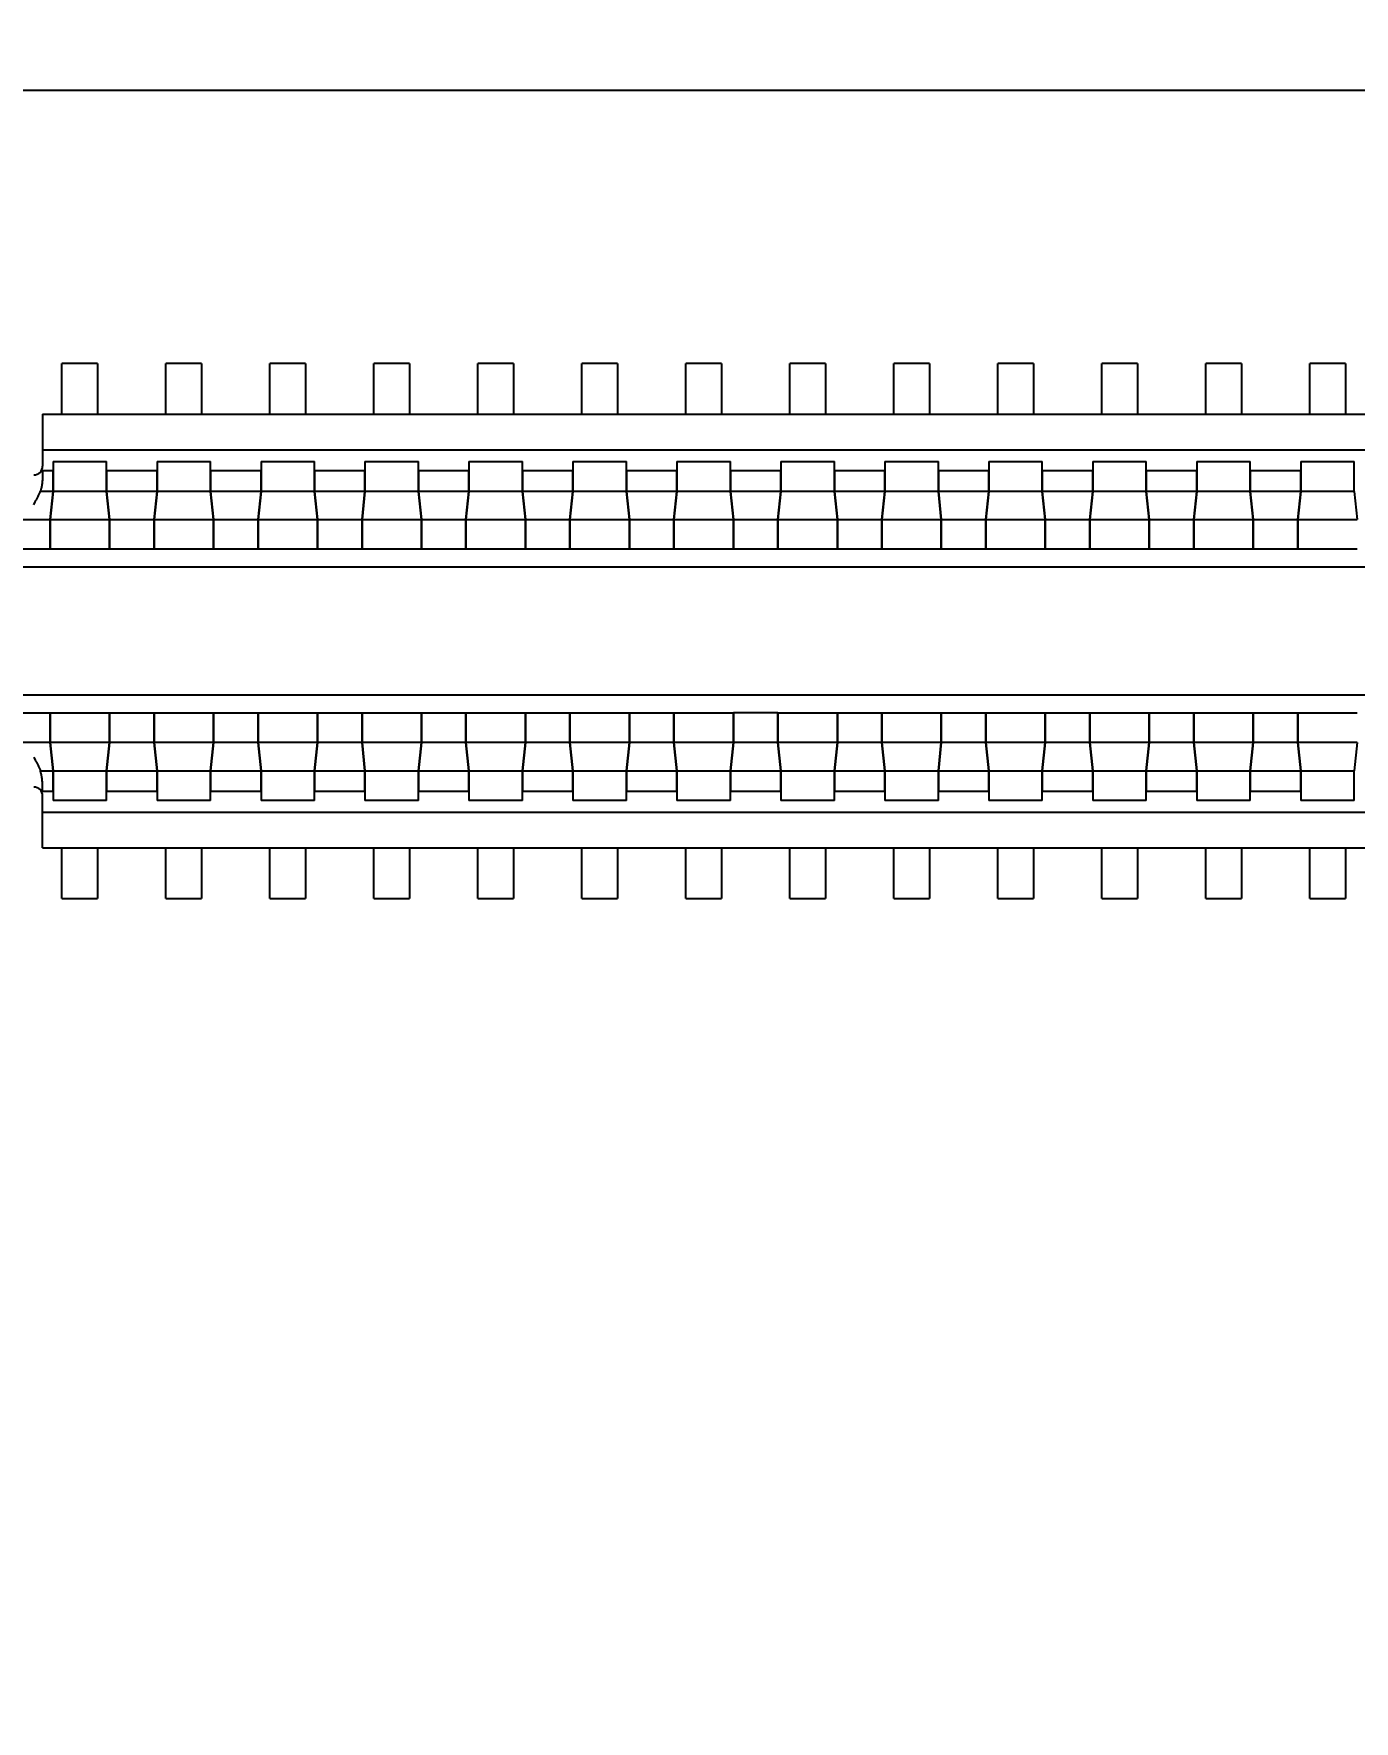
# Model space of a CAD drawing. Header units: millimetres. Extents: x 0 to 210, y 0 to 297.
# Drawn here: x 62.58 to 67.03, y 216.35 to 222.03 of the extents above; entities that cross this region are included whole.
import ezdxf

# ---------------------------------------------------------------- set-up
doc = ezdxf.new("R2010")
doc.units = ezdxf.units.MM
doc.header["$LTSCALE"] = 19.36
doc.layers.get('0').update_dxf_attribs({"linetype": 'CONTINUOUS'})
doc.layers.add('BLACK', color=7, linetype='CONTINUOUS')
doc.layers.add('INTFCLR_6624', color=7, linetype='CONTINUOUS')
doc.styles.get("Standard").update_dxf_attribs({"font": 'simplex.shx', "width": 0.8})
doc.dimstyles.new('DIMSTYLE_1', dxfattribs={"dimtxt": 3, "dimasz": 3, "dimexe": 2, "dimexo": 0.35, "dimgap": 0.75, "dimtad": 1, "dimzin": 0, "dimdsep": 46, "dimtxsty": 'Standard', "dimcen": 0.09, "dimazin": 0, "dimtp": 0.01, "dimtm": 0.01, "dimtfac": 1, "dimtofl": 0, "dimtmove": 0, "dimatfit": 3, "dimfxl": 0, "dimtolj": 1, "dimtzin": 0, "dimarcsym": 0})

# ---------------------------------------------------------------- blocks, each defined once
blk = doc.blocks.new('_FILLED')
at = {"color": 0, "linetype": 'ByBlock'}
blk.add_solid([(0, 0), (-1, 0.1333), (-1, -0.1333)], dxfattribs=at)
blk = doc.blocks.new('*D02')
at = {"color": 2}
for p, q in [((60.9636, 245.2776), (60.9636, 246.5276)), ((71.1636, 245.2776), (71.1636, 246.5276)), ((60.9636, 221.691), (60.9636, 245.2776)), ((71.1636, 221.691), (71.1636, 245.2776)), ((66.0636, 244.5276), (39.3493, 244.5276)), ((60.9636, 244.5276), (66.0636, 244.5276)), ((71.1636, 244.5276), (66.0636, 244.5276))]:
    blk.add_line(p, q, dxfattribs=at)
at = {"color": 2, "xscale": 3, "yscale": 3, "zscale": 3, "rotation": 180}
blk.add_blockref('_FILLED', (60.9636, 244.5276), dxfattribs=at)
at = {"color": 2, "xscale": 3, "yscale": 3, "zscale": 3}
blk.add_blockref('_FILLED', (71.1636, 244.5276), dxfattribs=at)
blk = doc.blocks.new('*D13')
at = {"color": 2}
for p, q in [((39.3492, 221.841), (38.0992, 221.841)), ((61.1136, 221.841), (39.3492, 221.841)), ((40.0992, 221.841), (40.0992, 209.181)), ((40.0992, 196.521), (40.0992, 209.181)), ((63.9236, 196.521), (40.8492, 196.521))]:
    blk.add_line(p, q, dxfattribs=at)
at = {"color": 2, "xscale": 3, "yscale": 3, "zscale": 3}
for p, rotation in [((40.0992, 221.841), 90), ((40.0992, 196.521), 270)]:
    blk.add_blockref('_FILLED', p, dxfattribs=dict(at, rotation=rotation))
blk = doc.blocks.new('*D810')
at = {"color": 2}
for p, q in [((50.8932, 220.021), (50.8932, 209.181)), ((61.9636, 220.021), (51.6432, 220.021)), ((50.8932, 198.341), (50.8932, 209.181)), ((64.7736, 198.341), (51.6432, 198.341))]:
    blk.add_line(p, q, dxfattribs=at)
at = {"color": 2, "xscale": 3, "yscale": 3, "zscale": 3}
for p, rotation in [((50.8932, 220.021), 90), ((50.8932, 198.341), 270)]:
    blk.add_blockref('_FILLED', p, dxfattribs=dict(at, rotation=rotation))

msp = doc.modelspace()

# ---------------------------------------------------------------- linework, layer by layer
at = {"color": 7}
msp.add_line((61.4636, 221.841), (70.6636, 221.841), dxfattribs=at)
at = {"layer": 'BLACK', "color": 7}
for p, q in [((62.6136, 220.751), (62.6136, 220.576)), ((62.6136, 220.751), (69.5136, 220.751)), ((62.6136, 220.631), (69.5136, 220.631)), ((62.6096, 220.561), (62.6486, 220.561)), ((62.6486, 220.491), (62.6486, 220.561)), ((62.8286, 220.561), (62.8286, 220.491)), ((62.8286, 220.561), (62.9986, 220.561)), ((62.9986, 220.491), (62.9986, 220.561)), ((63.1786, 220.561), (63.1786, 220.491)), ((63.1786, 220.561), (63.3486, 220.561)), ((63.3486, 220.491), (63.3486, 220.561)), ((63.5286, 220.561), (63.5286, 220.491)), ((63.5286, 220.561), (63.6986, 220.561)), ((63.6986, 220.491), (63.6986, 220.561)), ((63.8786, 220.561), (63.8786, 220.491)), ((63.8786, 220.561), (64.0486, 220.561)), ((64.0486, 220.491), (64.0486, 220.561)), ((64.2286, 220.561), (64.2286, 220.491)), ((64.2286, 220.561), (64.3986, 220.561)), ((64.3986, 220.491), (64.3986, 220.561)), ((64.5786, 220.561), (64.5786, 220.491)), ((64.5786, 220.561), (64.7486, 220.561)), ((64.7486, 220.491), (64.7486, 220.561)), ((64.9286, 220.561), (64.9286, 220.491)), ((64.9286, 220.561), (65.0986, 220.561)), ((65.0986, 220.491), (65.0986, 220.561)), ((65.2786, 220.561), (65.2786, 220.491)), ((65.2786, 220.561), (65.4486, 220.561)), ((65.4486, 220.491), (65.4486, 220.561)), ((65.6286, 220.561), (65.6286, 220.491)), ((65.6286, 220.561), (65.7986, 220.561)), ((65.7986, 220.491), (65.7986, 220.561)), ((65.9786, 220.561), (65.9786, 220.491)), ((65.9786, 220.561), (66.1486, 220.561)), ((66.1486, 220.491), (66.1486, 220.561)), ((66.3286, 220.561), (66.3286, 220.491)), ((66.3286, 220.561), (66.4986, 220.561)), ((66.4986, 220.491), (66.4986, 220.561)), ((66.6786, 220.561), (66.6786, 220.491)), ((66.6786, 220.561), (66.8486, 220.561)), ((66.8486, 220.491), (66.8486, 220.561)), ((62.6486, 220.491), (62.6386, 220.396)), ((62.8386, 220.396), (62.8286, 220.491)), ((62.9986, 220.491), (62.9886, 220.396)), ((63.1886, 220.396), (63.1786, 220.491)), ((63.3486, 220.491), (63.3386, 220.396)), ((63.5386, 220.396), (63.5286, 220.491)), ((63.6986, 220.491), (63.6886, 220.396)), ((63.8886, 220.396), (63.8786, 220.491)), ((64.0486, 220.491), (64.0386, 220.396)), ((64.2386, 220.396), (64.2286, 220.491)), ((64.3986, 220.491), (64.3886, 220.396)), ((64.5886, 220.396), (64.5786, 220.491)), ((64.7486, 220.491), (64.7386, 220.396)), ((64.9386, 220.396), (64.9286, 220.491)), ((65.0986, 220.491), (65.0886, 220.396)), ((65.2886, 220.396), (65.2786, 220.491)), ((65.4486, 220.491), (65.4386, 220.396)), ((65.6386, 220.396), (65.6286, 220.491)), ((65.7986, 220.491), (65.7886, 220.396)), ((65.9886, 220.396), (65.9786, 220.491)), ((66.1486, 220.491), (66.1386, 220.396)), ((66.3386, 220.396), (66.3286, 220.491)), ((66.4986, 220.491), (66.4886, 220.396)), ((66.6886, 220.396), (66.6786, 220.491)), ((66.8486, 220.491), (66.8386, 220.396)), ((62.5836, 220.446), (62.5887, 220.4553)), ((62.5887, 220.4553), (62.5912, 220.46)), ((62.6386, 220.296), (62.6386, 220.396)), ((62.8386, 220.396), (62.8386, 220.296)), ((62.9886, 220.296), (62.9886, 220.396)), ((63.1886, 220.396), (63.1886, 220.296)), ((63.3386, 220.296), (63.3386, 220.396)), ((63.5386, 220.396), (63.5386, 220.296)), ((63.6886, 220.296), (63.6886, 220.396)), ((63.8886, 220.396), (63.8886, 220.296)), ((64.0386, 220.296), (64.0386, 220.396)), ((64.2386, 220.396), (64.2386, 220.296)), ((64.3886, 220.296), (64.3886, 220.396)), ((64.5886, 220.396), (64.5886, 220.296)), ((64.7386, 220.296), (64.7386, 220.396)), ((64.9386, 220.396), (64.9386, 220.296)), ((65.0886, 220.296), (65.0886, 220.396)), ((65.2886, 220.396), (65.2886, 220.296)), ((65.4386, 220.296), (65.4386, 220.396)), ((65.6386, 220.396), (65.6386, 220.296)), ((65.7886, 220.296), (65.7886, 220.396)), ((65.9886, 220.396), (65.9886, 220.296)), ((66.1386, 220.296), (66.1386, 220.396)), ((66.3386, 220.396), (66.3386, 220.296)), ((66.4886, 220.296), (66.4886, 220.396)), ((66.6886, 220.396), (66.6886, 220.296)), ((66.8386, 220.296), (66.8386, 220.396)), ((62.6386, 220.296), (62.4561, 220.296)), ((62.9886, 220.296), (62.8386, 220.296)), ((63.3386, 220.296), (63.1886, 220.296)), ((63.6886, 220.296), (63.5386, 220.296)), ((64.0386, 220.296), (63.8886, 220.296)), ((64.3886, 220.296), (64.2386, 220.296)), ((64.7386, 220.296), (64.5886, 220.296)), ((65.0886, 220.296), (64.9386, 220.296)), ((65.4386, 220.296), (65.2886, 220.296)), ((65.7886, 220.296), (65.6386, 220.296)), ((66.1386, 220.296), (65.9886, 220.296)), ((66.4886, 220.296), (66.3386, 220.296)), ((66.8386, 220.296), (66.6886, 220.296)), ((62.4561, 219.746), (62.6386, 219.746)), ((62.6386, 219.646), (62.6386, 219.746)), ((62.8386, 219.746), (62.8386, 219.646)), ((62.8386, 219.746), (62.9886, 219.746)), ((62.9886, 219.646), (62.9886, 219.746)), ((63.1886, 219.746), (63.1886, 219.646)), ((63.1886, 219.746), (63.3386, 219.746)), ((63.3386, 219.646), (63.3386, 219.746)), ((63.5386, 219.746), (63.5386, 219.646)), ((63.5386, 219.746), (63.6886, 219.746)), ((63.6886, 219.646), (63.6886, 219.746)), ((63.8886, 219.746), (63.8886, 219.646)), ((63.8886, 219.746), (64.0386, 219.746)), ((64.0386, 219.646), (64.0386, 219.746)), ((64.2386, 219.746), (64.2386, 219.646)), ((64.2386, 219.746), (64.3886, 219.746)), ((64.3886, 219.646), (64.3886, 219.746)), ((64.5886, 219.746), (64.5886, 219.646)), ((64.5886, 219.746), (64.7386, 219.746)), ((64.7386, 219.646), (64.7386, 219.746)), ((64.9386, 219.746), (64.9386, 219.646)), ((65.0886, 219.746), (64.9386, 219.746)), ((65.0886, 219.646), (65.0886, 219.746)), ((65.2886, 219.746), (65.2886, 219.646)), ((65.2886, 219.746), (65.4386, 219.746)), ((65.4386, 219.646), (65.4386, 219.746)), ((65.6386, 219.746), (65.6386, 219.646)), ((65.6386, 219.746), (65.7886, 219.746)), ((65.7886, 219.646), (65.7886, 219.746)), ((65.9886, 219.746), (65.9886, 219.646)), ((65.9886, 219.746), (66.1386, 219.746)), ((66.1386, 219.646), (66.1386, 219.746)), ((66.3386, 219.746), (66.3386, 219.646)), ((66.3386, 219.746), (66.4886, 219.746)), ((66.4886, 219.646), (66.4886, 219.746)), ((66.6886, 219.746), (66.6886, 219.646)), ((66.6886, 219.746), (66.8386, 219.746)), ((66.8386, 219.646), (66.8386, 219.746)), ((62.6386, 219.646), (62.6486, 219.551)), ((62.8286, 219.551), (62.8386, 219.646)), ((62.9886, 219.646), (62.9986, 219.551)), ((63.1786, 219.551), (63.1886, 219.646)), ((63.3386, 219.646), (63.3486, 219.551)), ((63.5286, 219.551), (63.5386, 219.646)), ((63.6886, 219.646), (63.6986, 219.551)), ((63.8786, 219.551), (63.8886, 219.646)), ((64.0386, 219.646), (64.0486, 219.551)), ((64.2286, 219.551), (64.2386, 219.646)), ((64.3886, 219.646), (64.3986, 219.551)), ((64.5786, 219.551), (64.5886, 219.646)), ((64.7386, 219.646), (64.7486, 219.551)), ((64.9286, 219.551), (64.9386, 219.646)), ((65.0886, 219.646), (65.0986, 219.551)), ((65.2786, 219.551), (65.2886, 219.646)), ((65.4386, 219.646), (65.4486, 219.551)), ((65.6286, 219.551), (65.6386, 219.646)), ((65.7886, 219.646), (65.7986, 219.551)), ((65.9786, 219.551), (65.9886, 219.646)), ((66.1386, 219.646), (66.1486, 219.551)), ((66.3286, 219.551), (66.3386, 219.646)), ((66.4886, 219.646), (66.4986, 219.551)), ((66.6786, 219.551), (66.6886, 219.646)), ((66.8386, 219.646), (66.8486, 219.551)), ((62.5836, 219.596), (62.5887, 219.5868)), ((62.6486, 219.481), (62.6486, 219.551)), ((62.8286, 219.551), (62.8286, 219.481)), ((62.9986, 219.481), (62.9986, 219.551)), ((63.1786, 219.551), (63.1786, 219.481)), ((63.3486, 219.481), (63.3486, 219.551)), ((63.5286, 219.551), (63.5286, 219.481)), ((63.6986, 219.481), (63.6986, 219.551)), ((63.8786, 219.551), (63.8786, 219.481)), ((64.0486, 219.481), (64.0486, 219.551)), ((64.2286, 219.551), (64.2286, 219.481)), ((64.3986, 219.481), (64.3986, 219.551)), ((64.5786, 219.551), (64.5786, 219.481)), ((64.7486, 219.481), (64.7486, 219.551)), ((64.9286, 219.551), (64.9286, 219.481)), ((65.0986, 219.481), (65.0986, 219.551)), ((65.2786, 219.551), (65.2786, 219.481)), ((65.4486, 219.481), (65.4486, 219.551)), ((65.6286, 219.551), (65.6286, 219.481)), ((65.7986, 219.481), (65.7986, 219.551)), ((65.9786, 219.551), (65.9786, 219.481)), ((66.1486, 219.481), (66.1486, 219.551)), ((66.3286, 219.551), (66.3286, 219.481)), ((66.4986, 219.481), (66.4986, 219.551)), ((66.6786, 219.551), (66.6786, 219.481)), ((66.8486, 219.481), (66.8486, 219.551)), ((62.6486, 219.481), (62.6096, 219.481)), ((62.6136, 219.481), (62.6135, 219.4885)), ((62.9986, 219.481), (62.8286, 219.481)), ((63.3486, 219.481), (63.1786, 219.481)), ((63.6986, 219.481), (63.5286, 219.481)), ((64.0486, 219.481), (63.8786, 219.481)), ((64.3986, 219.481), (64.2286, 219.481)), ((64.7486, 219.481), (64.5786, 219.481)), ((65.0986, 219.481), (64.9286, 219.481)), ((65.4486, 219.481), (65.2786, 219.481)), ((65.7986, 219.481), (65.6286, 219.481)), ((66.1486, 219.481), (65.9786, 219.481)), ((66.4986, 219.481), (66.3286, 219.481)), ((66.8486, 219.481), (66.6786, 219.481)), ((62.6136, 219.291), (62.6136, 219.466)), ((62.6136, 219.411), (69.5136, 219.411)), ((62.6136, 219.291), (69.5136, 219.291))]:
    msp.add_line(p, q, dxfattribs=at)
at = {"layer": 'BLACK', "color": 9}
for p, q in [((62.6486, 220.491), (62.6056, 220.491)), ((62.9986, 220.491), (62.8286, 220.491)), ((63.3486, 220.491), (63.1786, 220.491)), ((63.6986, 220.491), (63.5286, 220.491)), ((64.0486, 220.491), (63.8786, 220.491)), ((64.3986, 220.491), (64.2286, 220.491)), ((64.7486, 220.491), (64.5786, 220.491)), ((65.0986, 220.491), (64.9286, 220.491)), ((65.4486, 220.491), (65.2786, 220.491)), ((65.7986, 220.491), (65.6286, 220.491)), ((66.1486, 220.491), (65.9786, 220.491)), ((66.4986, 220.491), (66.3286, 220.491)), ((66.8486, 220.491), (66.6786, 220.491)), ((62.4561, 220.396), (62.6386, 220.396)), ((62.8386, 220.396), (62.9886, 220.396)), ((63.1886, 220.396), (63.3386, 220.396)), ((63.5386, 220.396), (63.6886, 220.396)), ((63.8886, 220.396), (64.0386, 220.396)), ((64.2386, 220.396), (64.3886, 220.396)), ((64.5886, 220.396), (64.7386, 220.396)), ((64.9386, 220.396), (65.0886, 220.396)), ((65.2886, 220.396), (65.4386, 220.396)), ((65.6386, 220.396), (65.7886, 220.396)), ((65.9886, 220.396), (66.1386, 220.396)), ((66.3386, 220.396), (66.4886, 220.396)), ((66.6886, 220.396), (66.8386, 220.396)), ((69.8136, 220.236), (62.3136, 220.236)), ((62.3136, 219.806), (69.8136, 219.806)), ((62.6386, 219.646), (62.4561, 219.646)), ((62.9886, 219.646), (62.8386, 219.646)), ((63.3386, 219.646), (63.1886, 219.646)), ((63.6886, 219.646), (63.5386, 219.646)), ((64.0386, 219.646), (63.8886, 219.646)), ((64.3886, 219.646), (64.2386, 219.646)), ((64.7386, 219.646), (64.5886, 219.646)), ((65.0886, 219.646), (64.9386, 219.646)), ((65.4386, 219.646), (65.2886, 219.646)), ((65.7886, 219.646), (65.6386, 219.646)), ((66.1386, 219.646), (65.9886, 219.646)), ((66.4886, 219.646), (66.3386, 219.646)), ((66.8386, 219.646), (66.6886, 219.646)), ((62.6056, 219.551), (62.6486, 219.551)), ((62.8286, 219.551), (62.9986, 219.551)), ((63.1786, 219.551), (63.3486, 219.551)), ((63.5286, 219.551), (63.6986, 219.551)), ((63.8786, 219.551), (64.0486, 219.551)), ((64.2286, 219.551), (64.3986, 219.551)), ((64.5786, 219.551), (64.7486, 219.551)), ((64.9286, 219.551), (65.0986, 219.551)), ((65.2786, 219.551), (65.4486, 219.551)), ((65.6286, 219.551), (65.7986, 219.551)), ((65.9786, 219.551), (66.1486, 219.551)), ((66.3286, 219.551), (66.4986, 219.551)), ((66.6786, 219.551), (66.8486, 219.551))]:
    msp.add_line(p, q, dxfattribs=at)
at = {"layer": 'BLACK', "color": 7}
for points in [[(62.6136, 220.561), (62.6135, 220.5536), (62.6135, 220.5499), (62.6134, 220.5462), (62.6133, 220.5425), (62.6132, 220.5387), (62.6131, 220.535), (62.6129, 220.5313), (62.6127, 220.5285), (62.6124, 220.5257), (62.6122, 220.5229), (62.6119, 220.5201), (62.6116, 220.5172), (62.6112, 220.5144), (62.6108, 220.5116), (62.6105, 220.5097), (62.6102, 220.5078), (62.6098, 220.5059), (62.6094, 220.504), (62.609, 220.5021), (62.6085, 220.5002), (62.608, 220.4984), (62.6075, 220.4965), (62.6069, 220.4947), (62.6063, 220.4928), (62.6056, 220.491)], [(62.5912, 220.46), (62.5924, 220.4623), (62.5936, 220.4646), (62.5948, 220.467), (62.596, 220.4693), (62.5972, 220.4717), (62.5983, 220.4741), (62.5995, 220.4765), (62.6006, 220.4789), (62.6016, 220.4813), (62.6027, 220.4837), (62.6037, 220.4861), (62.6047, 220.4886), (62.6056, 220.491)], [(62.5887, 219.5868), (62.5912, 219.5821), (62.5924, 219.5798), (62.5936, 219.5774), (62.5948, 219.5751), (62.596, 219.5727), (62.5972, 219.5703), (62.5983, 219.568), (62.5995, 219.5656), (62.6006, 219.5632), (62.6016, 219.5608), (62.6027, 219.5584), (62.6037, 219.5559), (62.6047, 219.5535), (62.6056, 219.551)], [(62.6135, 219.4885), (62.6135, 219.4922), (62.6134, 219.4959), (62.6133, 219.4996), (62.6132, 219.5033), (62.6131, 219.507), (62.6129, 219.5107), (62.6127, 219.5135), (62.6124, 219.5164), (62.6122, 219.5192), (62.6119, 219.522), (62.6116, 219.5248), (62.6112, 219.5276), (62.6108, 219.5304), (62.6105, 219.5323), (62.6102, 219.5342), (62.6098, 219.5361), (62.6094, 219.538), (62.609, 219.5399), (62.6085, 219.5418), (62.608, 219.5437), (62.6075, 219.5455), (62.6069, 219.5474), (62.6063, 219.5492), (62.6056, 219.551)]]:
    msp.add_lwpolyline(points, dxfattribs=at)
for centre, start, end in [((62.5836, 220.576), 270, 360), ((62.5836, 219.466), 0.0001, 90)]:
    msp.add_arc(centre, 0.03, start, end, dxfattribs=at)
at = {"layer": 'INTFCLR_6624', "color": 7}
for p, q in [((62.6786, 220.751), (62.6786, 220.921)), ((62.7986, 220.921), (62.6786, 220.921)), ((62.7986, 220.921), (62.7986, 220.751)), ((63.0286, 220.751), (63.0286, 220.921)), ((63.1486, 220.921), (63.0286, 220.921)), ((63.1486, 220.921), (63.1486, 220.751)), ((63.3786, 220.751), (63.3786, 220.921)), ((63.4986, 220.921), (63.3786, 220.921)), ((63.4986, 220.921), (63.4986, 220.751)), ((63.7286, 220.751), (63.7286, 220.921)), ((63.8486, 220.921), (63.7286, 220.921)), ((63.8486, 220.921), (63.8486, 220.751)), ((64.0786, 220.751), (64.0786, 220.921)), ((64.1986, 220.921), (64.0786, 220.921)), ((64.1986, 220.921), (64.1986, 220.751)), ((64.4286, 220.751), (64.4286, 220.921)), ((64.5486, 220.921), (64.4286, 220.921)), ((64.5486, 220.921), (64.5486, 220.751)), ((64.7786, 220.751), (64.7786, 220.921)), ((64.8986, 220.921), (64.7786, 220.921)), ((64.8986, 220.921), (64.8986, 220.751)), ((65.1286, 220.751), (65.1286, 220.921)), ((65.2486, 220.921), (65.1286, 220.921)), ((65.2486, 220.921), (65.2486, 220.751)), ((65.4786, 220.751), (65.4786, 220.921)), ((65.5986, 220.921), (65.4786, 220.921)), ((65.5986, 220.921), (65.5986, 220.751)), ((65.8286, 220.751), (65.8286, 220.921)), ((65.9486, 220.921), (65.8286, 220.921)), ((65.9486, 220.921), (65.9486, 220.751)), ((66.1786, 220.751), (66.1786, 220.921)), ((66.2986, 220.921), (66.1786, 220.921)), ((66.2986, 220.921), (66.2986, 220.751)), ((66.5286, 220.751), (66.5286, 220.921)), ((66.6486, 220.921), (66.5286, 220.921)), ((66.6486, 220.921), (66.6486, 220.751)), ((66.8786, 220.751), (66.8786, 220.921)), ((66.9986, 220.921), (66.8786, 220.921)), ((66.9986, 220.921), (66.9986, 220.751)), ((62.6486, 220.591), (62.6486, 220.491)), ((62.6486, 220.591), (62.8286, 220.591)), ((62.8286, 220.491), (62.8286, 220.591)), ((62.9986, 220.591), (62.9986, 220.491)), ((62.9986, 220.591), (63.1786, 220.591)), ((63.1786, 220.491), (63.1786, 220.591)), ((63.3486, 220.591), (63.3486, 220.491)), ((63.3486, 220.591), (63.5286, 220.591)), ((63.5286, 220.491), (63.5286, 220.591)), ((63.6986, 220.591), (63.6986, 220.491)), ((63.6986, 220.591), (63.8786, 220.591)), ((63.8786, 220.491), (63.8786, 220.591)), ((64.0486, 220.591), (64.0486, 220.491)), ((64.0486, 220.591), (64.2286, 220.591)), ((64.2286, 220.491), (64.2286, 220.591)), ((64.3986, 220.591), (64.3986, 220.491)), ((64.3986, 220.591), (64.5786, 220.591)), ((64.5786, 220.491), (64.5786, 220.591)), ((64.7486, 220.591), (64.7486, 220.491)), ((64.7486, 220.591), (64.9286, 220.591)), ((64.9286, 220.491), (64.9286, 220.591)), ((65.0986, 220.591), (65.0986, 220.491)), ((65.0986, 220.591), (65.2786, 220.591)), ((65.2786, 220.491), (65.2786, 220.591)), ((65.4486, 220.591), (65.4486, 220.491)), ((65.4486, 220.591), (65.6286, 220.591)), ((65.6286, 220.491), (65.6286, 220.591)), ((65.7986, 220.591), (65.7986, 220.491)), ((65.7986, 220.591), (65.9786, 220.591)), ((65.9786, 220.491), (65.9786, 220.591)), ((66.1486, 220.591), (66.1486, 220.491)), ((66.1486, 220.591), (66.3286, 220.591)), ((66.3286, 220.491), (66.3286, 220.591)), ((66.4986, 220.591), (66.4986, 220.491)), ((66.4986, 220.591), (66.6786, 220.591)), ((66.6786, 220.491), (66.6786, 220.591)), ((66.8486, 220.591), (66.8486, 220.491)), ((66.8486, 220.591), (67.0286, 220.591)), ((67.0286, 220.491), (67.0286, 220.591)), ((62.6386, 220.396), (62.6486, 220.491)), ((62.8286, 220.491), (62.8386, 220.396)), ((62.9886, 220.396), (62.9986, 220.491)), ((63.1786, 220.491), (63.1886, 220.396)), ((63.3386, 220.396), (63.3486, 220.491)), ((63.5286, 220.491), (63.5386, 220.396)), ((63.6886, 220.396), (63.6986, 220.491)), ((63.8786, 220.491), (63.8886, 220.396)), ((64.0386, 220.396), (64.0486, 220.491)), ((64.2286, 220.491), (64.2386, 220.396)), ((64.3886, 220.396), (64.3986, 220.491)), ((64.5786, 220.491), (64.5886, 220.396)), ((64.7386, 220.396), (64.7486, 220.491)), ((64.9286, 220.491), (64.9386, 220.396)), ((65.0886, 220.396), (65.0986, 220.491)), ((65.2786, 220.491), (65.2886, 220.396)), ((65.4386, 220.396), (65.4486, 220.491)), ((65.6286, 220.491), (65.6386, 220.396)), ((65.7886, 220.396), (65.7986, 220.491)), ((65.9786, 220.491), (65.9886, 220.396)), ((66.1386, 220.396), (66.1486, 220.491)), ((66.3286, 220.491), (66.3386, 220.396)), ((66.4886, 220.396), (66.4986, 220.491)), ((66.6786, 220.491), (66.6886, 220.396)), ((66.8386, 220.396), (66.8486, 220.491)), ((67.0286, 220.491), (67.0386, 220.396)), ((62.6386, 220.396), (62.6386, 220.296)), ((62.8386, 220.296), (62.8386, 220.396)), ((62.9886, 220.396), (62.9886, 220.296)), ((63.1886, 220.296), (63.1886, 220.396)), ((63.3386, 220.396), (63.3386, 220.296)), ((63.5386, 220.296), (63.5386, 220.396)), ((63.6886, 220.396), (63.6886, 220.296)), ((63.8886, 220.296), (63.8886, 220.396)), ((64.0386, 220.396), (64.0386, 220.296)), ((64.2386, 220.296), (64.2386, 220.396)), ((64.3886, 220.396), (64.3886, 220.296)), ((64.5886, 220.296), (64.5886, 220.396)), ((64.7386, 220.396), (64.7386, 220.296)), ((64.9386, 220.296), (64.9386, 220.396)), ((65.0886, 220.396), (65.0886, 220.296)), ((65.2886, 220.296), (65.2886, 220.396)), ((65.4386, 220.396), (65.4386, 220.296)), ((65.6386, 220.296), (65.6386, 220.396)), ((65.7886, 220.396), (65.7886, 220.296)), ((65.9886, 220.296), (65.9886, 220.396)), ((66.1386, 220.396), (66.1386, 220.296)), ((66.3386, 220.296), (66.3386, 220.396)), ((66.4886, 220.396), (66.4886, 220.296)), ((66.6886, 220.296), (66.6886, 220.396)), ((66.8386, 220.396), (66.8386, 220.296)), ((62.8386, 220.296), (62.6386, 220.296)), ((63.1886, 220.296), (62.9886, 220.296)), ((63.5386, 220.296), (63.3386, 220.296)), ((63.8886, 220.296), (63.6886, 220.296)), ((64.2386, 220.296), (64.0386, 220.296)), ((64.5886, 220.296), (64.3886, 220.296)), ((64.9386, 220.296), (64.7386, 220.296)), ((65.2886, 220.296), (65.0886, 220.296)), ((65.6386, 220.296), (65.4386, 220.296)), ((65.9886, 220.296), (65.7886, 220.296)), ((66.3386, 220.296), (66.1386, 220.296)), ((66.6886, 220.296), (66.4886, 220.296)), ((67.0386, 220.296), (66.8386, 220.296)), ((62.6386, 219.746), (62.6386, 219.646)), ((62.6386, 219.746), (62.8386, 219.746)), ((62.8386, 219.646), (62.8386, 219.746)), ((62.9886, 219.746), (62.9886, 219.646)), ((62.9886, 219.746), (63.1886, 219.746)), ((63.1886, 219.646), (63.1886, 219.746)), ((63.3386, 219.746), (63.3386, 219.646)), ((63.3386, 219.746), (63.5386, 219.746)), ((63.5386, 219.646), (63.5386, 219.746)), ((63.6886, 219.746), (63.6886, 219.646)), ((63.6886, 219.746), (63.8886, 219.746)), ((63.8886, 219.646), (63.8886, 219.746)), ((64.0386, 219.746), (64.0386, 219.646)), ((64.0386, 219.746), (64.2386, 219.746)), ((64.2386, 219.646), (64.2386, 219.746)), ((64.3886, 219.746), (64.3886, 219.646)), ((64.3886, 219.746), (64.5886, 219.746)), ((64.5886, 219.646), (64.5886, 219.746)), ((64.7386, 219.746), (64.7386, 219.646)), ((64.7386, 219.746), (64.9386, 219.746)), ((64.9386, 219.646), (64.9386, 219.746)), ((65.0886, 219.746), (65.0886, 219.646)), ((65.0886, 219.746), (65.2886, 219.746)), ((65.2886, 219.646), (65.2886, 219.746)), ((65.4386, 219.746), (65.4386, 219.646)), ((65.4386, 219.746), (65.6386, 219.746)), ((65.6386, 219.646), (65.6386, 219.746)), ((65.7886, 219.746), (65.7886, 219.646)), ((65.7886, 219.746), (65.9886, 219.746)), ((65.9886, 219.646), (65.9886, 219.746)), ((66.1386, 219.746), (66.1386, 219.646)), ((66.1386, 219.746), (66.3386, 219.746)), ((66.3386, 219.646), (66.3386, 219.746)), ((66.4886, 219.746), (66.4886, 219.646)), ((66.4886, 219.746), (66.6886, 219.746)), ((66.6886, 219.646), (66.6886, 219.746)), ((66.8386, 219.746), (66.8386, 219.646)), ((66.8386, 219.746), (67.0386, 219.746)), ((62.6486, 219.551), (62.6386, 219.646)), ((62.8386, 219.646), (62.8286, 219.551)), ((62.9986, 219.551), (62.9886, 219.646)), ((63.1886, 219.646), (63.1786, 219.551)), ((63.3486, 219.551), (63.3386, 219.646)), ((63.5386, 219.646), (63.5286, 219.551)), ((63.6986, 219.551), (63.6886, 219.646)), ((63.8886, 219.646), (63.8786, 219.551)), ((64.0486, 219.551), (64.0386, 219.646)), ((64.2386, 219.646), (64.2286, 219.551)), ((64.3986, 219.551), (64.3886, 219.646)), ((64.5886, 219.646), (64.5786, 219.551)), ((64.7486, 219.551), (64.7386, 219.646)), ((64.9386, 219.646), (64.9286, 219.551)), ((65.0986, 219.551), (65.0886, 219.646)), ((65.2886, 219.646), (65.2786, 219.551)), ((65.4486, 219.551), (65.4386, 219.646)), ((65.6386, 219.646), (65.6286, 219.551)), ((65.7986, 219.551), (65.7886, 219.646)), ((65.9886, 219.646), (65.9786, 219.551)), ((66.1486, 219.551), (66.1386, 219.646)), ((66.3386, 219.646), (66.3286, 219.551)), ((66.4986, 219.551), (66.4886, 219.646)), ((66.6886, 219.646), (66.6786, 219.551)), ((66.8486, 219.551), (66.8386, 219.646)), ((67.0386, 219.646), (67.0286, 219.551)), ((62.6486, 219.551), (62.6486, 219.451)), ((62.8286, 219.451), (62.8286, 219.551)), ((62.9986, 219.551), (62.9986, 219.451)), ((63.1786, 219.451), (63.1786, 219.551)), ((63.3486, 219.551), (63.3486, 219.451)), ((63.5286, 219.451), (63.5286, 219.551)), ((63.6986, 219.551), (63.6986, 219.451)), ((63.8786, 219.451), (63.8786, 219.551)), ((64.0486, 219.551), (64.0486, 219.451)), ((64.2286, 219.451), (64.2286, 219.551)), ((64.3986, 219.551), (64.3986, 219.451)), ((64.5786, 219.451), (64.5786, 219.551)), ((64.7486, 219.551), (64.7486, 219.451)), ((64.9286, 219.451), (64.9286, 219.551)), ((65.0986, 219.551), (65.0986, 219.451)), ((65.2786, 219.451), (65.2786, 219.551)), ((65.4486, 219.551), (65.4486, 219.451)), ((65.6286, 219.451), (65.6286, 219.551)), ((65.7986, 219.551), (65.7986, 219.451)), ((65.9786, 219.451), (65.9786, 219.551)), ((66.1486, 219.551), (66.1486, 219.451)), ((66.3286, 219.451), (66.3286, 219.551)), ((66.4986, 219.551), (66.4986, 219.451)), ((66.6786, 219.451), (66.6786, 219.551)), ((66.8486, 219.551), (66.8486, 219.451)), ((67.0286, 219.451), (67.0286, 219.551)), ((62.8286, 219.451), (62.6486, 219.451)), ((63.1786, 219.451), (62.9986, 219.451)), ((63.5286, 219.451), (63.3486, 219.451)), ((63.8786, 219.451), (63.6986, 219.451)), ((64.2286, 219.451), (64.0486, 219.451)), ((64.5786, 219.451), (64.3986, 219.451)), ((64.9286, 219.451), (64.7486, 219.451)), ((65.2786, 219.451), (65.0986, 219.451)), ((65.6286, 219.451), (65.4486, 219.451)), ((65.9786, 219.451), (65.7986, 219.451)), ((66.3286, 219.451), (66.1486, 219.451)), ((66.6786, 219.451), (66.4986, 219.451)), ((67.0286, 219.451), (66.8486, 219.451)), ((62.6786, 219.121), (62.6786, 219.291)), ((62.7986, 219.291), (62.7986, 219.121)), ((63.0286, 219.121), (63.0286, 219.291)), ((63.1486, 219.291), (63.1486, 219.121)), ((63.3786, 219.121), (63.3786, 219.291)), ((63.4986, 219.291), (63.4986, 219.121)), ((63.7286, 219.121), (63.7286, 219.291)), ((63.8486, 219.291), (63.8486, 219.121)), ((64.0786, 219.121), (64.0786, 219.291)), ((64.1986, 219.291), (64.1986, 219.121)), ((64.4286, 219.121), (64.4286, 219.291)), ((64.5486, 219.291), (64.5486, 219.121)), ((64.7786, 219.121), (64.7786, 219.291)), ((64.8986, 219.291), (64.8986, 219.121)), ((65.1286, 219.121), (65.1286, 219.291)), ((65.2486, 219.291), (65.2486, 219.121)), ((65.4786, 219.121), (65.4786, 219.291)), ((65.5986, 219.291), (65.5986, 219.121)), ((65.8286, 219.121), (65.8286, 219.291)), ((65.9486, 219.291), (65.9486, 219.121)), ((66.1786, 219.121), (66.1786, 219.291)), ((66.2986, 219.291), (66.2986, 219.121)), ((66.5286, 219.121), (66.5286, 219.291)), ((66.6486, 219.291), (66.6486, 219.121)), ((66.8786, 219.121), (66.8786, 219.291)), ((66.9986, 219.291), (66.9986, 219.121)), ((62.6786, 219.121), (62.7986, 219.121)), ((63.0286, 219.121), (63.1486, 219.121)), ((63.3786, 219.121), (63.4986, 219.121)), ((63.7286, 219.121), (63.8486, 219.121)), ((64.0786, 219.121), (64.1986, 219.121)), ((64.4286, 219.121), (64.5486, 219.121)), ((64.7786, 219.121), (64.8986, 219.121)), ((65.1286, 219.121), (65.2486, 219.121)), ((65.4786, 219.121), (65.5986, 219.121)), ((65.8286, 219.121), (65.9486, 219.121)), ((66.1786, 219.121), (66.2986, 219.121)), ((66.5286, 219.121), (66.6486, 219.121)), ((66.8786, 219.121), (66.9986, 219.121))]:
    msp.add_line(p, q, dxfattribs=at)
at = {"layer": 'INTFCLR_6624', "color": 9}
for p, q in [((62.8286, 220.491), (62.6486, 220.491)), ((63.1786, 220.491), (62.9986, 220.491)), ((63.5286, 220.491), (63.3486, 220.491)), ((63.8786, 220.491), (63.6986, 220.491)), ((64.2286, 220.491), (64.0486, 220.491)), ((64.5786, 220.491), (64.3986, 220.491)), ((64.9286, 220.491), (64.7486, 220.491)), ((65.2786, 220.491), (65.0986, 220.491)), ((65.6286, 220.491), (65.4486, 220.491)), ((65.9786, 220.491), (65.7986, 220.491)), ((66.3286, 220.491), (66.1486, 220.491)), ((66.6786, 220.491), (66.4986, 220.491)), ((67.0286, 220.491), (66.8486, 220.491)), ((62.6386, 220.396), (62.8386, 220.396)), ((62.9886, 220.396), (63.1886, 220.396)), ((63.3386, 220.396), (63.5386, 220.396)), ((63.6886, 220.396), (63.8886, 220.396)), ((64.0386, 220.396), (64.2386, 220.396)), ((64.3886, 220.396), (64.5886, 220.396)), ((64.7386, 220.396), (64.9386, 220.396)), ((65.0886, 220.396), (65.2886, 220.396)), ((65.4386, 220.396), (65.6386, 220.396)), ((65.7886, 220.396), (65.9886, 220.396)), ((66.1386, 220.396), (66.3386, 220.396)), ((66.4886, 220.396), (66.6886, 220.396)), ((66.8386, 220.396), (67.0386, 220.396)), ((62.8386, 219.646), (62.6386, 219.646)), ((63.1886, 219.646), (62.9886, 219.646)), ((63.5386, 219.646), (63.3386, 219.646)), ((63.8886, 219.646), (63.6886, 219.646)), ((64.2386, 219.646), (64.0386, 219.646)), ((64.5886, 219.646), (64.3886, 219.646)), ((64.9386, 219.646), (64.7386, 219.646)), ((65.2886, 219.646), (65.0886, 219.646)), ((65.6386, 219.646), (65.4386, 219.646)), ((65.9886, 219.646), (65.7886, 219.646)), ((66.3386, 219.646), (66.1386, 219.646)), ((66.6886, 219.646), (66.4886, 219.646)), ((67.0386, 219.646), (66.8386, 219.646)), ((62.6486, 219.551), (62.8286, 219.551)), ((62.9986, 219.551), (63.1786, 219.551)), ((63.3486, 219.551), (63.5286, 219.551)), ((63.6986, 219.551), (63.8786, 219.551)), ((64.0486, 219.551), (64.2286, 219.551)), ((64.3986, 219.551), (64.5786, 219.551)), ((64.7486, 219.551), (64.9286, 219.551)), ((65.0986, 219.551), (65.2786, 219.551)), ((65.4486, 219.551), (65.6286, 219.551)), ((65.7986, 219.551), (65.9786, 219.551)), ((66.1486, 219.551), (66.3286, 219.551)), ((66.4986, 219.551), (66.6786, 219.551)), ((66.8486, 219.551), (67.0286, 219.551))]:
    msp.add_line(p, q, dxfattribs=at)

# ---------------------------------------------------------------- dimensions: what is measured, and where the dimension line sits
at = {"color": 2}
dim = msp.add_linear_dim(base=(71.1636, 244.5276), p1=(60.9636, 221.341), p2=(71.1636, 221.341), text='10.20', dimstyle='DIMSTYLE_1', dxfattribs=at)
dim.commit()
dim.dimension.update_dxf_attribs({"geometry": '*D02', "text_midpoint": (39.3493, 244.5276), "dimtype": 160})
for base, p1, p2, angle, text, picture, middle in [((40.0992, 196.521), (61.4636, 221.841), (64.2736, 196.521), 270, '25.32%%p0.25', '*D13', (40.0992, 196.4639)), ((50.8932, 220.021), (65.1236, 198.341), (62.3136, 220.021), 90, '21.68(中心距)', '*D810', (50.8932, 197.181))]:
    dim = msp.add_linear_dim(base=base, p1=p1, p2=p2, angle=angle, text=text, dimstyle='DIMSTYLE_1', dxfattribs=at)
    dim.commit()
    dim.dimension.update_dxf_attribs({"geometry": picture, "text_midpoint": middle, "dimtype": 160})

doc.saveas('drawing.dxf')
